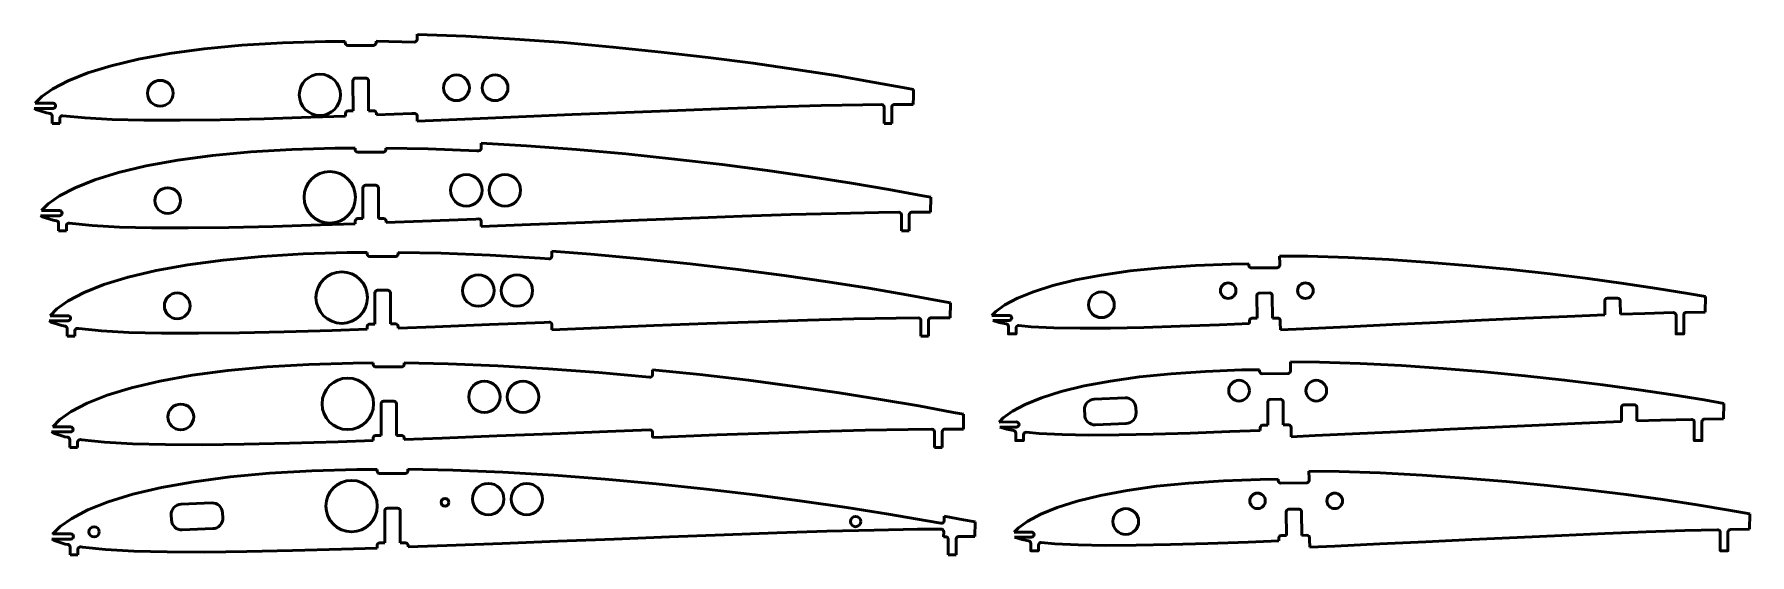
# Model space of a CAD drawing. Header units: millimetres. Extents: x 1 to 334, y 8 to 109.
import ezdxf

# ---------------------------------------------------------------- set-up
doc = ezdxf.new("R2010")
doc.units = ezdxf.units.MM
doc.layers.add('AM_0', color=7, linetype='Continuous', lineweight=50)

msp = doc.modelspace()

# ---------------------------------------------------------------- linework, layer by layer
at = {"layer": 'AM_0', "color": 0}
for p, q in [((171.66, 95.86), (171.7, 97.36)), ((171.73, 98.77), (171.7, 97.36)), ((61.33, 93.8), (61.33, 93.59)), ((4.35, 92.65), (4.35, 92.15)), ((4.35, 92.15), (5.85, 92.15)), ((5.85, 92.65), (5.85, 92.15)), ((166, 92.65), (166, 92.15)), ((166, 92.15), (167.5, 92.15)), ((167.5, 92.65), (167.5, 92.15)), ((175.03, 74.93), (175.1, 77.82)), ((5.59, 71.77), (5.59, 71.27)), ((5.59, 71.27), (7.09, 71.27)), ((7.09, 71.77), (7.09, 71.27)), ((63.24, 72.88), (63.24, 72.67)), ((69.24, 72.89), (69.24, 72.89)), ((169.38, 71.77), (169.38, 71.27)), ((169.38, 71.27), (170.88, 71.27)), ((170.88, 71.77), (170.88, 71.27)), ((242.87, 64.93), (242.86, 66.39)), ((178.81, 54.42), (178.89, 57.31)), ((325.56, 55.52), (325.61, 58.53)), ((236.99, 53.5), (237, 53.28)), ((242.99, 53.55), (243.01, 52.05)), ((7.25, 51.32), (7.25, 50.82)), ((7.25, 50.82), (8.75, 50.82)), ((8.75, 51.32), (8.75, 50.82)), ((65.56, 52.39), (65.56, 52.18)), ((71.56, 52.4), (71.56, 52.4)), ((173.16, 51.32), (173.16, 50.82)), ((173.16, 50.82), (174.66, 50.82)), ((174.66, 51.32), (174.66, 50.82)), ((238.98, 44.3), (238.98, 44.3)), ((244.98, 44.36), (244.96, 45.82)), ((329.11, 34.79), (329.16, 37.77)), ((181.45, 32.78), (181.45, 35.67)), ((66.74, 30.75), (66.74, 30.54)), ((72.74, 30.75), (72.74, 30.75)), ((239.11, 32.74), (239.11, 32.53)), ((245.11, 32.8), (245.12, 31.3)), ((7.76, 29.71), (7.76, 29.21)), ((7.76, 29.21), (9.26, 29.21)), ((9.26, 29.71), (9.26, 29.21)), ((175.79, 29.71), (175.79, 29.21)), ((177.29, 29.21), (175.79, 29.21)), ((177.29, 29.71), (177.29, 29.21)), ((248.57, 23.11), (248.56, 24.58)), ((183.71, 14.76), (183.64, 11.89)), ((334.16, 13.35), (334.21, 16.34)), ((242.69, 11.29), (242.69, 11.07)), ((248.69, 11.34), (248.7, 9.84)), ((7.82, 8.88), (7.82, 8.38)), ((7.82, 8.38), (9.32, 8.38)), ((9.32, 8.88), (9.32, 8.38)), ((67.48, 9.88), (67.48, 9.67)), ((73.48, 9.88), (73.48, 9.88)), ((178.48, 8.88), (178.48, 8.38)), ((178.48, 8.38), (179.98, 8.38)), ((179.98, 8.88), (179.98, 8.38))]:
    msp.add_line(p, q, dxfattribs=at)
at = {"layer": 'AM_0'}
for points in [[(61.27, 108.1), (57.45, 108.08), (49.09, 107.81), (41.21, 107.33), (33.88, 106.64), (27.16, 105.73), (21.12, 104.64), (15.8, 103.37), (11.23, 101.96), (7.44, 100.45), (4.46, 98.88), (2.3, 97.36), (1.04, 96.07)], [(171.73, 98.77), (170.38, 99.02), (163.84, 100.2), (156.65, 101.44), (148.86, 102.66), (140.55, 103.84), (131.78, 104.97), (122.66, 106.03), (113.3, 107), (103.79, 107.85), (94.22, 108.55), (84.71, 109.1), (75.35, 109.46), (75.23, 109.47)], [(63.2, 87.37), (59.35, 87.36), (50.89, 87.09), (42.92, 86.61), (35.51, 85.91), (28.72, 85), (22.61, 83.9), (17.23, 82.62), (12.61, 81.2), (8.78, 79.66), (5.75, 78.08), (3.57, 76.55), (2.28, 75.22)], [(175.1, 77.82), (173.53, 78.12), (166.92, 79.32), (159.64, 80.57), (151.77, 81.81), (143.36, 83.01), (134.5, 84.16), (125.28, 85.23), (115.82, 86.22), (106.2, 87.08), (96.53, 87.8), (87.71, 88.31)], [(65.54, 67.08), (61.66, 67.06), (53.11, 66.8), (45.05, 66.32), (37.56, 65.61), (30.7, 64.7), (24.52, 63.59), (19.07, 62.3), (14.4, 60.86), (10.52, 59.31), (7.47, 57.71), (5.25, 56.16), (3.93, 54.8)], [(178.89, 57.31), (177.09, 57.64), (170.41, 58.86), (163.05, 60.13), (155.09, 61.39), (146.6, 62.61), (137.64, 63.77), (128.32, 64.87), (118.75, 65.86), (109.02, 66.74), (101.43, 67.31)], [(236.87, 64.87), (233.45, 64.83), (226.49, 64.56), (219.93, 64.11), (213.83, 63.49), (208.25, 62.7), (203.23, 61.76), (198.82, 60.67), (195.03, 59.47), (191.91, 58.2), (189.45, 56.89), (187.69, 55.63), (186.93, 54.84)], [(325.61, 58.53), (322.18, 59.13), (316.17, 60.12), (309.67, 61.09), (302.73, 62.03), (295.42, 62.92), (287.82, 63.75), (280, 64.5), (272.07, 65.15), (264.09, 65.69), (256.16, 66.09), (248.36, 66.34), (242.86, 66.39)], [(243.01, 52.05), (247.56, 52.26), (256.12, 52.66), (264.79, 53.08), (273.49, 53.5), (282.11, 53.92), (290.55, 54.31), (298.71, 54.67), (306.08, 54.97)], [(66.73, 45.63), (62.82, 45.61), (54.18, 45.35), (46.03, 44.86), (38.46, 44.15), (31.52, 43.23), (25.27, 42.11), (19.77, 40.81), (15.04, 39.36), (11.12, 37.79), (8.03, 36.18), (5.79, 34.61), (4.43, 33.22)], [(181.45, 35.67), (179.5, 36.03), (172.74, 37.27), (165.31, 38.55), (157.26, 39.83), (148.67, 41.07), (139.62, 42.25), (130.2, 43.35), (121.01, 44.31)], [(238.98, 44.3), (235.49, 44.26), (228.44, 43.99), (221.8, 43.54), (215.62, 42.91), (209.97, 42.11), (204.89, 41.16), (200.42, 40.06), (196.58, 38.85), (193.42, 37.56), (190.93, 36.23), (189.14, 34.96), (188.35, 34.14)], [(329.16, 37.77), (325.33, 38.44), (319.25, 39.44), (312.67, 40.43), (305.65, 41.38), (298.24, 42.29), (290.54, 43.13), (282.63, 43.89), (274.6, 44.56), (266.52, 45.1), (258.49, 45.51), (250.59, 45.76), (244.96, 45.82)], [(245.12, 31.3), (249.78, 31.5), (258.44, 31.91), (267.23, 32.33), (276.03, 32.76), (284.76, 33.17), (293.31, 33.57), (301.57, 33.94), (309.3, 34.25)], [(67.46, 24.95), (63.53, 24.94), (54.8, 24.68), (46.57, 24.19), (38.91, 23.48), (31.89, 22.55), (25.58, 21.42), (20.01, 20.11), (15.23, 18.64), (11.27, 17.06), (8.14, 15.43), (5.87, 13.84), (4.49, 12.43), (4.49, 12.42)], [(334.21, 16.34), (330.18, 17.05), (324.02, 18.06), (317.35, 19.07), (310.23, 20.04), (302.72, 20.96), (294.91, 21.82), (286.89, 22.6), (278.75, 23.27), (270.56, 23.83), (262.42, 24.25), (254.4, 24.51), (248.56, 24.58)], [(242.57, 23.05), (239.09, 23.01), (231.95, 22.75), (225.21, 22.29), (218.95, 21.66), (213.22, 20.85), (208.07, 19.89), (203.53, 18.78), (199.64, 17.55), (196.43, 16.24), (193.9, 14.9), (192.09, 13.61), (191.27, 12.75)], [(183.71, 14.76), (181.46, 15.18), (177.66, 15.88)]]:
    msp.add_lwpolyline(points, dxfattribs=at)
at = {"layer": 'AM_0', "color": 0}
for points in [[(67.27, 108.11), (67.27, 107.82, -0.414214), (66.77, 107.32), (61.77, 107.31, -0.414214), (61.27, 107.81), (61.27, 108.1)], [(65.8, 94.61), (65.79, 100.47, 0.414214), (65.29, 100.96), (63.29, 100.96, 0.414214), (62.79, 100.46), (62.8, 94.61)], [(1.04, 96.07), (4.5, 96.08, -0.414214), (5, 95.58), (5, 95.58, -0.414214), (4.5, 95.08), (0.86, 95.07)], [(0.86, 95.07), (1.16, 94.88), (3.23, 94.23), (3.93, 94.1, -0.363998), (4.35, 93.61), (4.35, 92.65)], [(5.85, 92.65), (5.85, 93.17, -0.444262), (6.4, 93.66), (10.73, 93.22), (15.98, 92.94), (22.15, 92.79), (29.18, 92.77), (37, 92.88), (45.5, 93.08), (54.62, 93.36), (61.33, 93.59)], [(61.33, 93.8), (61.33, 94.1, -0.414214), (61.83, 94.6), (62.8, 94.61)], [(65.8, 94.61), (66.83, 94.61, -0.414214), (67.33, 94.11), (67.33, 93.81)], [(75.26, 92.62), (84.55, 92.99), (94.96, 93.43), (105.4, 93.86), (115.74, 94.28), (125.86, 94.69), (135.65, 95.05), (145, 95.37), (153.76, 95.61), (161.84, 95.77), (165.5, 95.82, -0.417715), (166, 95.32), (166, 92.65)], [(167.5, 92.65), (167.5, 95.35, -0.410721), (168, 95.85), (169.11, 95.86), (171.66, 95.86)], [(69.2, 87.38), (69.2, 87.09, -0.414214), (68.7, 86.59), (63.7, 86.59, -0.414214), (63.2, 87.08), (63.2, 87.37)], [(67.73, 73.69), (67.72, 79.64, 0.414214), (67.22, 80.14), (65.22, 80.14, 0.414214), (64.72, 79.64), (64.73, 73.69)], [(2.28, 75.22), (5.75, 75.23, -0.414214), (6.25, 74.73), (6.25, 74.73, -0.414214), (5.75, 74.23), (2.09, 74.22)], [(63.24, 72.88), (63.24, 73.18, -0.414214), (63.74, 73.69), (64.73, 73.69)], [(67.73, 73.69), (68.74, 73.69, -0.414214), (69.24, 73.19), (69.24, 72.89)], [(71.54, 67.08), (71.54, 66.79, -0.414214), (71.04, 66.29), (66.04, 66.29, -0.414214), (65.54, 66.79), (65.54, 67.08)], [(242.87, 64.93), (242.87, 64.63, -0.414214), (242.38, 64.13), (237.38, 64.08, -0.414214), (236.87, 64.58), (236.87, 64.87)], [(67.06, 53.19), (67.05, 59.24, -0.414214), (67.55, 59.74), (69.55, 59.74, -0.414214), (70.05, 59.24), (70.06, 53.2)], [(241.48, 54.34), (241.44, 58.73, 0.414214), (240.93, 59.22), (238.93, 59.21, 0.414214), (238.44, 58.7), (238.48, 54.31)], [(309.08, 55.08), (309.05, 57.72, 0.414214), (308.55, 58.21), (306.55, 58.2, 0.414214), (306.05, 57.69), (306.08, 54.97)], [(3.93, 54.8), (7.4, 54.8, -0.414214), (7.9, 54.3), (7.9, 54.3, -0.414214), (7.41, 53.8), (3.73, 53.8)], [(186.93, 54.84), (190.29, 54.87, -0.414214), (190.79, 54.38, -0.414214), (190.3, 53.87), (187.12, 53.84)], [(187.12, 53.84), (188.38, 53.46), (189.74, 53.23, -0.365976), (190.15, 52.74), (190.15, 51.28), (191.65, 51.28), (191.65, 52.4, -0.442174), (192.2, 52.9), (194.6, 52.67), (198.97, 52.46), (204.11, 52.38), (209.97, 52.4), (216.47, 52.53), (223.56, 52.75), (231.16, 53.04), (237, 53.28)], [(236.99, 53.5), (236.99, 53.8, -0.414214), (237.49, 54.3), (238.48, 54.31)], [(241.48, 54.34), (242.49, 54.35, -0.414214), (242.99, 53.85), (242.99, 53.55)], [(309.08, 55.08), (313.8, 55.24), (319.38, 55.4, -0.422267), (319.89, 54.9), (319.89, 51.28), (321.39, 51.28), (321.39, 54.95, -0.408682), (321.88, 55.45), (325.56, 55.52)], [(65.56, 52.39), (65.56, 52.69, -0.414214), (66.06, 53.19), (67.06, 53.19)], [(70.06, 53.2), (71.06, 53.2, -0.414214), (71.56, 52.7), (71.56, 52.4)], [(72.73, 45.63), (72.73, 45.34, -0.414214), (72.23, 44.84), (67.23, 44.84, -0.414214), (66.73, 45.34), (66.73, 45.63)], [(244.98, 44.36), (244.98, 44.06, -0.414214), (244.48, 43.56), (239.48, 43.52, -0.414214), (238.98, 44.01), (238.98, 44.3)], [(71.24, 31.55), (71.24, 37.69, 0.414214), (70.74, 38.19), (68.74, 38.19, 0.414214), (68.24, 37.69), (68.24, 31.55)], [(243.58, 33.58), (243.54, 38.07, 0.414214), (243.04, 38.56), (241.04, 38.54, 0.414214), (240.54, 38.04), (240.58, 33.56)], [(312.3, 34.35), (312.27, 37.01, 0.414214), (311.77, 37.5), (309.77, 37.49, 0.414214), (309.27, 36.98), (309.3, 34.25)], [(188.35, 34.14), (191.72, 34.17, -0.414214), (192.22, 33.67, -0.414214), (191.72, 33.17), (188.5, 33.14)], [(239.11, 32.74), (239.1, 33.04, -0.414214), (239.6, 33.55), (240.58, 33.56)], [(243.58, 33.58), (244.6, 33.59, -0.414214), (245.1, 33.1), (245.11, 32.8)], [(4.43, 33.22), (7.91, 33.22, -0.414214), (8.41, 32.72), (8.41, 32.72, -0.414214), (7.91, 32.22), (4.22, 32.22)], [(4.22, 32.22), (4.62, 31.96), (6.77, 31.28), (7.35, 31.18, -0.363603), (7.76, 30.68), (7.76, 29.71)], [(9.26, 29.71), (9.26, 30.24, -0.466703), (9.85, 30.73), (10.11, 30.69), (14.52, 30.23), (19.95, 29.93), (26.33, 29.77), (33.59, 29.74), (41.67, 29.83), (50.46, 30.03), (59.88, 30.3), (66.74, 30.54)], [(66.74, 30.75), (66.74, 31.05, -0.414214), (67.24, 31.55), (68.24, 31.55)], [(71.24, 31.55), (72.24, 31.55, -0.414214), (72.74, 31.05), (72.74, 30.75)], [(121.02, 31.14), (123.03, 31.22), (133.49, 31.63), (143.61, 31.99), (153.26, 32.3), (162.32, 32.54), (170.66, 32.7), (175.29, 32.75, -0.417305), (175.79, 32.25), (175.79, 29.71)], [(177.29, 29.71), (177.29, 32.27, -0.411129), (177.79, 32.77), (178.17, 32.78), (181.45, 32.78)], [(188.5, 33.14), (189.85, 32.73), (191.16, 32.5, -0.365877), (191.58, 32.01), (191.58, 30.56), (193.08, 30.56), (193.08, 31.67, -0.442278), (193.63, 32.17), (196.15, 31.93), (200.58, 31.71), (205.78, 31.62), (211.71, 31.65), (218.3, 31.78), (225.48, 32), (233.17, 32.28), (239.11, 32.53)], [(73.46, 24.96), (73.46, 24.66, -0.414214), (72.96, 24.16), (67.96, 24.16, -0.414214), (67.46, 24.66), (67.46, 24.95)], [(248.57, 23.11), (248.58, 22.81, -0.414214), (248.08, 22.31), (243.08, 22.27, -0.414214), (242.58, 22.76), (242.57, 23.05)], [(71.97, 10.68), (71.97, 16.92, 0.414214), (71.47, 17.42), (69.47, 17.42, 0.414214), (68.97, 16.92), (68.97, 10.68)], [(247.17, 12.13), (247.14, 16.71, 0.414214), (246.63, 17.21), (244.63, 17.19, 0.414214), (244.14, 16.69), (244.17, 12.1)], [(4.49, 12.42), (7.97, 12.42, -0.414214), (8.47, 11.92, -0.414214), (7.97, 11.42), (4.27, 11.42)], [(67.48, 9.88), (67.48, 10.18, -0.414214), (67.98, 10.68), (68.97, 10.68)], [(71.97, 10.68), (72.98, 10.68, -0.414214), (73.48, 10.18), (73.48, 9.88)], [(177.56, 11.86), (177.98, 11.86, -0.415558), (178.48, 11.36), (178.48, 8.88)], [(179.98, 8.88), (179.98, 11.39, -0.378889), (180.42, 11.89)], [(191.27, 12.75), (194.64, 12.78, -0.414214), (195.14, 12.28), (195.14, 12.28, -0.414214), (194.64, 11.78), (191.36, 11.75)], [(191.36, 11.75), (192.81, 11.31), (194.08, 11.09, -0.365728), (194.5, 10.6), (194.5, 9.15), (196, 9.15), (196, 10.25, -0.442435), (196.55, 10.74), (199.2, 10.49), (203.69, 10.27), (208.97, 10.18), (214.98, 10.2), (221.66, 10.33), (228.94, 10.55), (236.74, 10.83), (242.69, 11.08)], [(242.69, 11.29), (242.69, 11.59, -0.414214), (243.18, 12.1), (244.17, 12.1)], [(247.17, 12.13), (248.18, 12.14, -0.414214), (248.69, 11.64), (248.69, 11.34)]]:
    msp.add_lwpolyline(points, format="xyb", dxfattribs=at)
at = {"layer": 'AM_0'}
for points in [[(75.23, 109.47), (75.23, 108.48, -0.420007), (74.72, 107.97), (67.27, 108.11)], [(67.33, 93.81), (74.22, 94.08), (74.74, 94.1, -0.425521), (75.26, 93.6), (75.26, 92.62)], [(87.71, 88.33), (87.71, 87.34, -0.431659), (87.18, 86.84), (86.84, 86.86), (77.41, 87.23), (69.2, 87.38)], [(2.09, 74.22), (2.42, 74.01), (4.52, 73.35), (5.18, 73.23, -0.36385), (5.59, 72.74), (5.59, 71.77)], [(69.24, 72.89), (76.3, 73.16), (86.68, 73.57), (87.21, 73.6, -0.425796), (87.73, 73.1), (87.73, 72.11)], [(87.73, 72.12), (97.26, 72.5), (107.82, 72.94), (118.27, 73.36), (128.51, 73.76), (138.41, 74.13), (147.86, 74.44), (156.72, 74.68), (164.89, 74.84), (168.87, 74.89, -0.417562), (169.38, 74.39), (169.38, 71.77)], [(170.88, 71.77), (170.88, 74.42, -0.410874), (171.37, 74.92), (172.23, 74.93), (175.03, 74.93)], [(7.09, 71.77), (7.09, 72.29, -0.444419), (7.64, 72.78), (12.1, 72.33), (17.41, 72.03), (23.65, 71.88), (30.76, 71.86), (38.66, 71.96), (47.26, 72.16), (56.48, 72.44), (63.24, 72.67)], [(101.43, 67.31), (101.43, 66.35, -0.436609), (100.9, 65.85), (99.15, 65.98), (89.46, 66.55), (79.92, 66.93), (71.54, 67.08)], [(3.73, 53.8), (4.09, 53.56), (6.22, 52.9), (6.84, 52.79, -0.363701), (7.25, 52.29), (7.25, 51.32)], [(71.56, 52.4), (78.79, 52.67), (89.29, 53.08), (99.93, 53.51), (100.92, 53.55, -0.425875), (101.44, 53.05), (101.45, 52.07)], [(101.45, 52.07), (110.66, 52.44), (121.23, 52.87), (131.58, 53.27), (141.59, 53.63), (151.14, 53.94), (160.1, 54.18), (168.35, 54.34), (172.65, 54.39, -0.417408), (173.16, 53.89), (173.16, 51.32)], [(174.66, 51.32), (174.66, 53.91, -0.411027), (175.15, 54.41), (175.78, 54.42), (178.81, 54.42)], [(8.75, 51.32), (8.75, 51.85, -0.466597), (9.34, 52.34), (9.52, 52.31), (13.89, 51.86), (19.26, 51.56), (25.57, 51.41), (32.75, 51.38), (40.74, 51.48), (49.44, 51.67), (58.75, 51.95), (65.56, 52.18)], [(121.01, 44.31), (121.01, 43.36, -0.445209), (120.46, 42.86), (120.38, 42.87), (110.57, 43.76), (100.72, 44.5), (90.92, 45.08), (81.28, 45.47), (72.73, 45.63)], [(312.3, 34.35), (316.85, 34.51), (322.93, 34.67, -0.422164), (323.44, 34.17), (323.44, 30.56), (324.94, 30.56), (324.94, 34.22, -0.408784), (325.43, 34.72), (329.11, 34.79)], [(72.74, 30.75), (80.14, 31.02), (90.74, 31.44), (101.5, 31.87), (112.28, 32.3), (120.5, 32.62, -0.42571), (121.02, 32.13), (121.02, 31.14)], [(177.66, 15.88), (177.64, 14.94, -0.460451), (177.05, 14.47), (174.37, 14.96), (166.87, 16.26), (158.77, 17.55), (150.11, 18.8), (140.97, 19.99), (131.47, 21.11), (121.72, 22.14), (111.8, 23.04), (101.84, 23.8), (91.94, 24.39), (82.19, 24.78), (73.46, 24.96)], [(73.48, 9.88), (81.03, 10.15), (91.75, 10.56), (102.62, 10.99), (113.52, 11.42), (124.32, 11.85), (134.9, 12.25), (145.14, 12.61), (154.9, 12.92), (164.07, 13.16), (172.51, 13.31), (177.08, 13.36, -0.424811), (177.58, 12.84), (177.56, 11.86)], [(248.7, 9.84), (253.58, 10.06), (262.36, 10.46), (271.27, 10.89), (280.2, 11.31), (289.04, 11.73), (297.71, 12.13), (306.09, 12.49), (314.08, 12.81), (321.58, 13.06), (327.98, 13.23, -0.42201), (328.49, 12.73), (328.49, 9.15), (329.99, 9.15), (329.99, 12.78, -0.408937), (330.48, 13.28), (334.16, 13.35)], [(4.27, 11.42), (4.69, 11.14), (6.87, 10.45), (7.41, 10.36, -0.363454), (7.82, 9.86), (7.82, 8.88)], [(9.32, 8.88), (9.32, 9.42, -0.466862), (9.91, 9.91), (10.25, 9.85), (14.71, 9.39), (20.2, 9.07), (26.65, 8.91), (33.99, 8.88), (42.15, 8.97), (51.03, 9.16), (60.55, 9.44), (67.48, 9.67)]]:
    msp.add_lwpolyline(points, format="xyb", dxfattribs=at)
at = {"layer": 'AM_0', "color": 0}
for points in [[(207.05, 33.61), (213.05, 33.85, 0.414214), (214.97, 35.93), (214.93, 36.92, 0.414214), (212.85, 38.84), (206.85, 38.6, 0.414214), (204.94, 36.52), (204.98, 35.52, 0.414214)], [(29.58, 13.2), (35.57, 13.44, 0.414214), (37.49, 15.52), (37.45, 16.52, 0.414214), (35.37, 18.44), (29.38, 18.2, 0.414214), (27.46, 16.12), (27.5, 15.12, 0.414214)]]:
    msp.add_lwpolyline(points, format="xyb", close=True, dxfattribs=at)
for points in [[(245.11, 32.8), (245.1, 32.8)], [(180.42, 11.89), (183.64, 11.89)]]:
    msp.add_lwpolyline(points, dxfattribs=at)
for centre, radius in [((25.34, 98.02), 2.5), ((56.35, 97.71), 4), ((82.9, 99.08), 2.5), ((90.4, 99.08), 2.5), ((58.27, 77.8), 5), ((84.82, 79.16), 3.05), ((92.32, 79.16), 3.05), ((26.78, 77.16), 2.5), ((60.6, 58.32), 5), ((87.15, 59.68), 3.05), ((94.65, 59.68), 3.05), ((232.87, 59.67), 1.51), ((247.87, 59.67), 1.51), ((28.63, 56.72), 2.5), ((208.23, 56.93), 2.5), ((61.78, 37.68), 5), ((88.33, 39.04), 3.05), ((95.83, 39.04), 3.05), ((234.98, 40.24), 2.01), ((249.98, 40.24), 2.01), ((29.33, 35.13), 2.5), ((62.52, 17.82), 5), ((89.07, 19.18), 3.05), ((96.57, 19.18), 3.05), ((238.57, 18.83), 1.51), ((253.57, 18.83), 1.51), ((80.68, 18.55), 0.75), ((212.96, 14.82), 2.5), ((12.47, 12.82), 1), ((160.47, 14.82), 1)]:
    msp.add_circle(centre, radius, dxfattribs=at)

doc.saveas('drawing.dxf')
